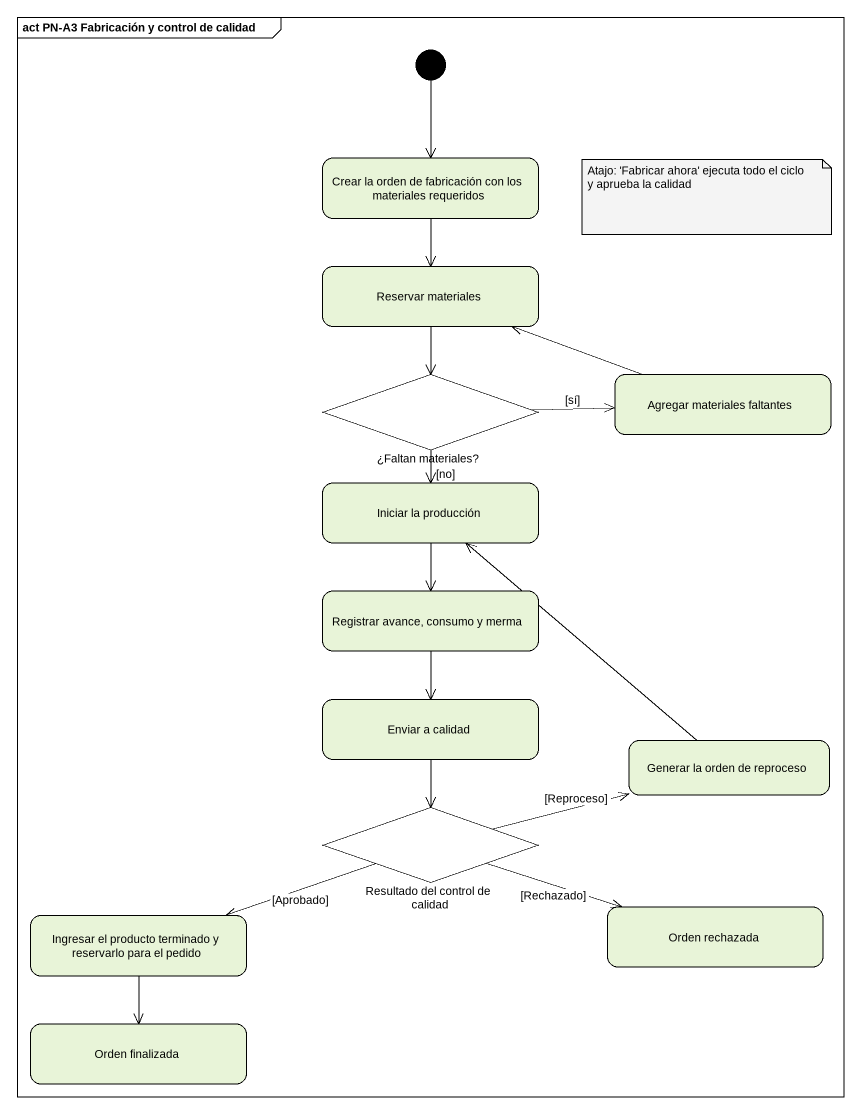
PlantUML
@startuml
mainframe act PN-A3 Fabricación y control de calidad
hide empty description
state "Crear la orden de fabricación con los materiales requeridos" as Crear_la_orden_de
state "Reservar materiales" as Reservar_materiales
state "¿Faltan materiales?" as Faltan_materiales <<choice>>
state "Agregar materiales faltantes" as Agregar_materiales_faltantes
state "Iniciar la producción" as Iniciar_la_producción
state "Registrar avance, consumo y merma" as Registrar_avance_consumo_y
state "Enviar a calidad" as Enviar_a_calidad
state "Generar la orden de reproceso" as Generar_la_orden_de
state "Resultado del control de calidad" as Resultado_del_control_de <<choice>>
state "Ingresar el producto terminado y reservarlo para el pedido" as Ingresar_el_producto
state "Orden rechazada" as Orden_rechazada
state "Orden finalizada" as Orden_finalizada
[*] --> Crear_la_orden_de
Crear_la_orden_de --> Reservar_materiales
Reservar_materiales --> Faltan_materiales
Faltan_materiales -right-> Agregar_materiales_faltantes : [sí]
Faltan_materiales --> Iniciar_la_producción : [no]
Agregar_materiales_faltantes -left-> Reservar_materiales
Iniciar_la_producción --> Registrar_avance_consumo_y
Registrar_avance_consumo_y --> Enviar_a_calidad
Enviar_a_calidad --> Resultado_del_control_de
Generar_la_orden_de -up-> Iniciar_la_producción
Resultado_del_control_de -right-> Generar_la_orden_de : [Reproceso]
Resultado_del_control_de -left-> Ingresar_el_producto : [Aprobado]
Resultado_del_control_de -right-> Orden_rechazada : [Rechazado]
Ingresar_el_producto --> Orden_finalizada
note as N1
  Atajo: 'Fabricar ahora' ejecuta todo el ciclo y aprueba la calidad
end note
@enduml
